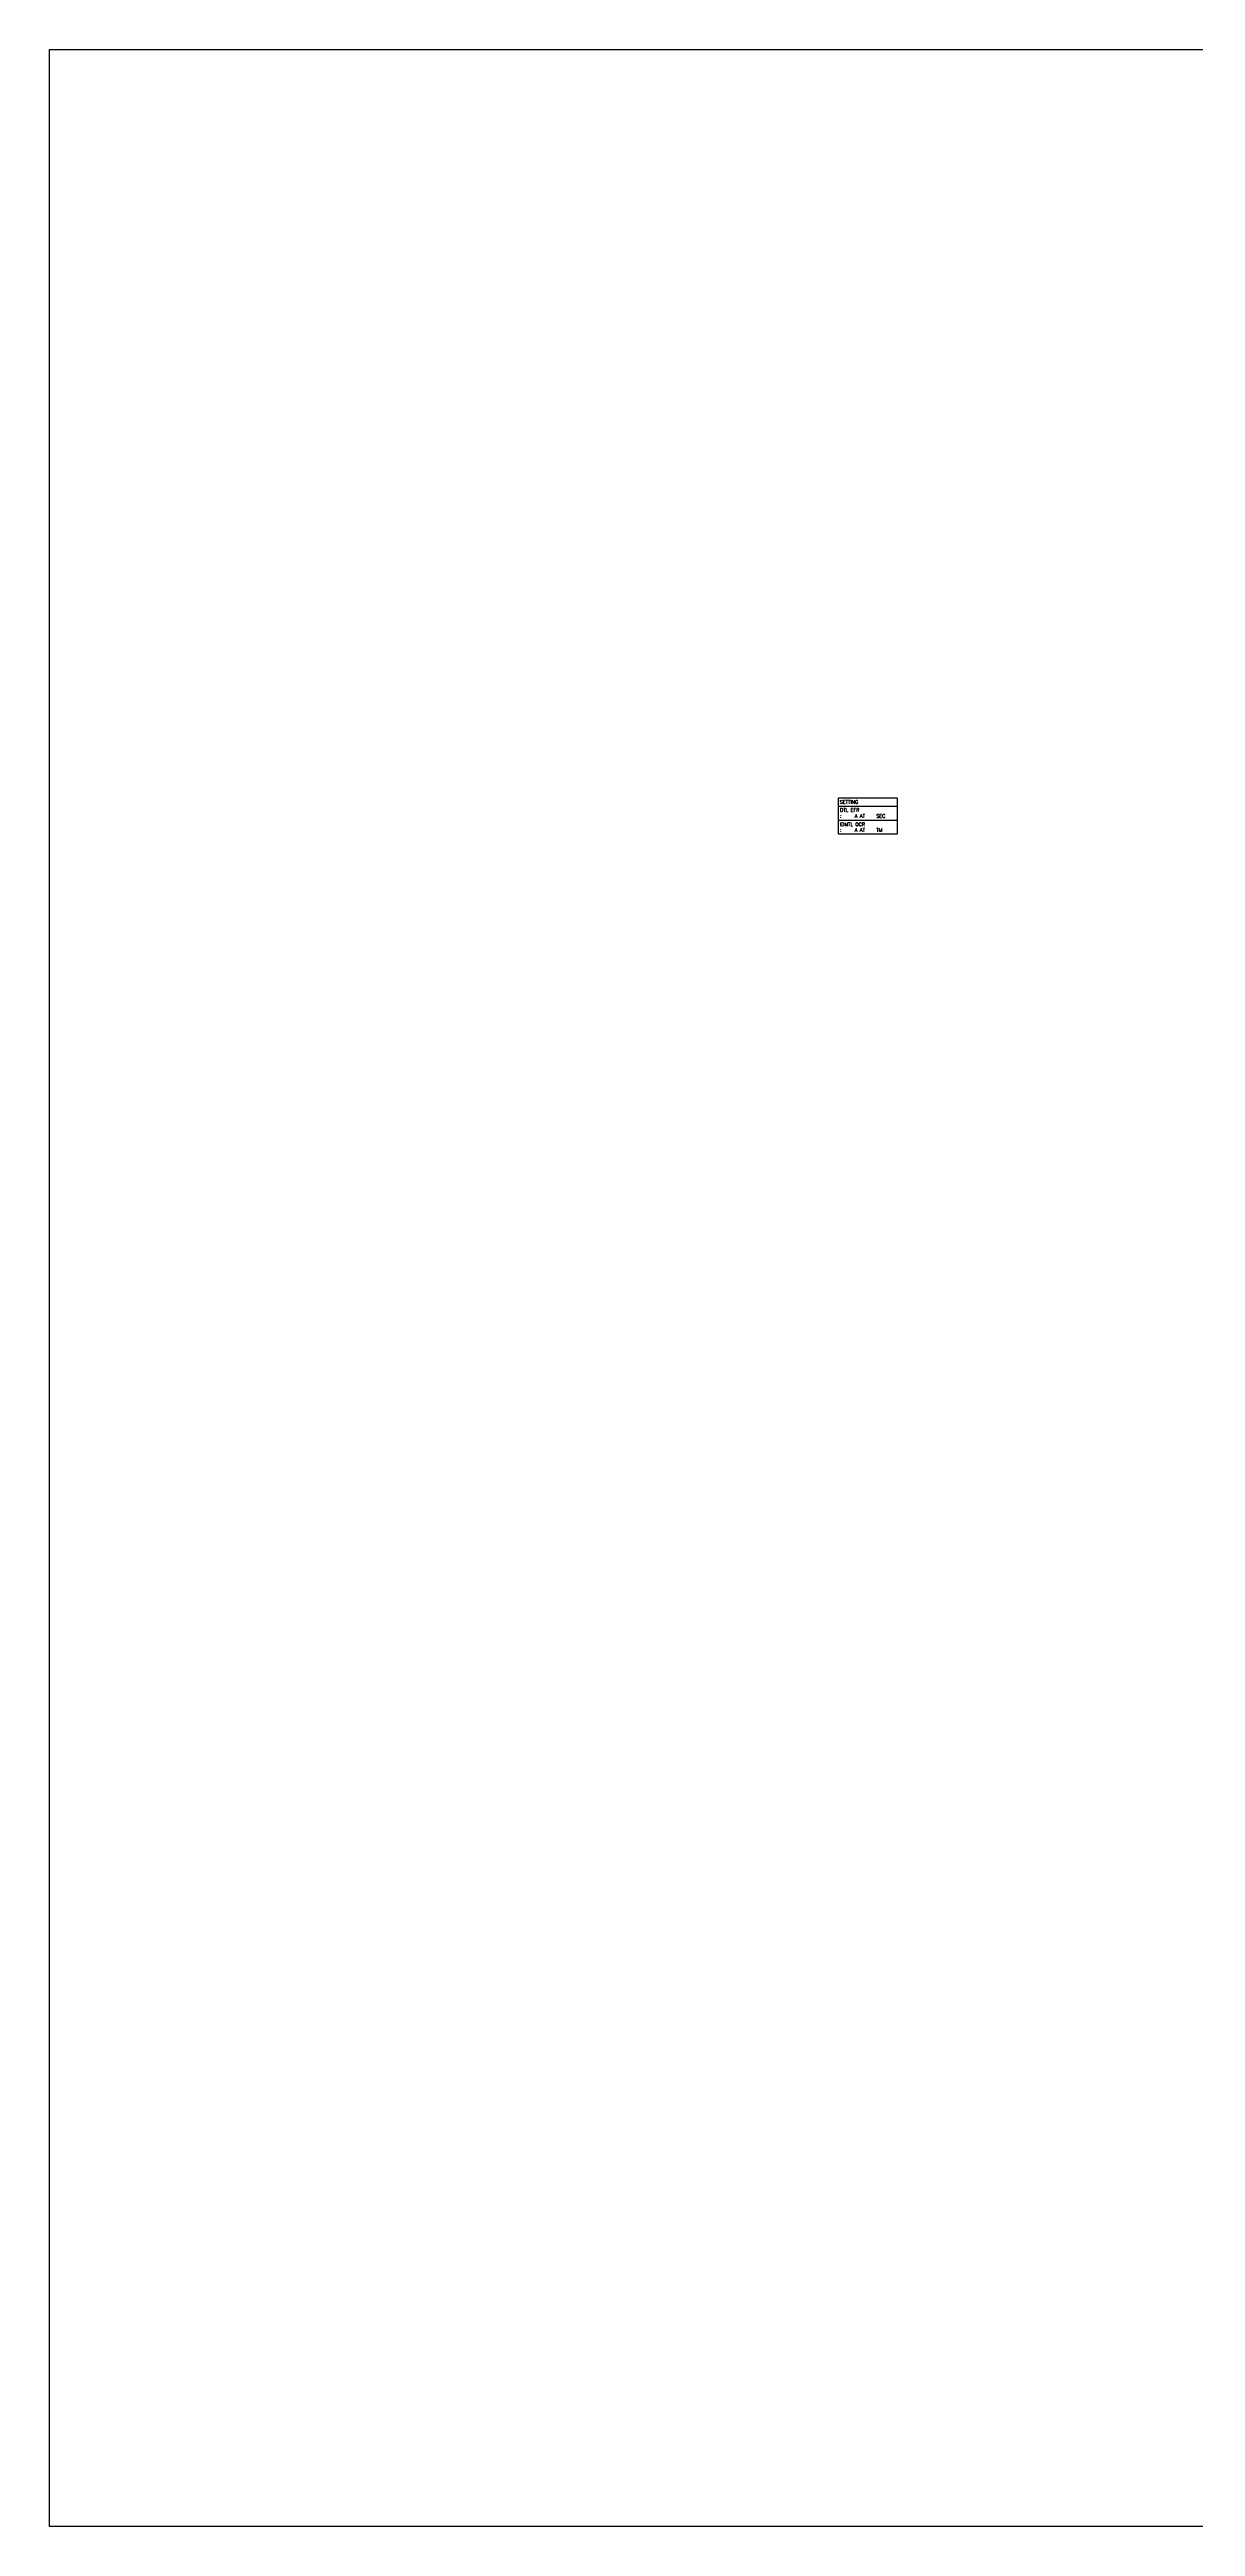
# Model space of a CAD drawing. Header units: millimetres. Extents: x -5395 to 252500, y 256790 to 524987.
# Drawn here: x -5395 to 70455, y 256790 to 420761 of the extents above; entities that cross this region are included whole.
import ezdxf
from ezdxf.enums import TextEntityAlignment as Align

# ---------------------------------------------------------------- set-up
doc = ezdxf.new("R2010")
doc.units = ezdxf.units.MM
doc.header["$LTSCALE"] = 0.01
doc.layers.add('02', color=3, linetype='Continuous')
doc.styles.add('ATT', font='ROMANS.SHX')

msp = doc.modelspace()

# ---------------------------------------------------------------- linework, layer by layer
at = {"color": 2}
msp.add_lwpolyline([(-5395, 420761), (214255, 420761), (214255, 256790), (-5395, 256790)], close=True, dxfattribs=at)
at = {"layer": '02', "color": 7}
for p, q in [((46824, 370672), (50721, 370672)), ((46824, 369744), (50721, 369744))]:
    msp.add_line(p, q, dxfattribs=at)
msp.add_lwpolyline([(46824, 368817), (46824, 371229), (50721, 371229), (50721, 368817)], close=True, dxfattribs=at)

# ---------------------------------------------------------------- texts
at = {"layer": '02', "color": 7, "style": 'ATT'}
for s, height, p in [('SETTING', 232, (46917, 370951)), (':     A AT    SEC', 231.96, (46929, 370023)), (':     A AT    TM', 231.96, (46929, 369095)), ('DTL EFR', 232, (46930, 370417)), ('IDMTL OCR', 232, (46930, 369466))]:
    msp.add_text(s, height=height, dxfattribs=at).set_placement(p, align=Align.MIDDLE_LEFT)

doc.saveas('drawing.dxf')
